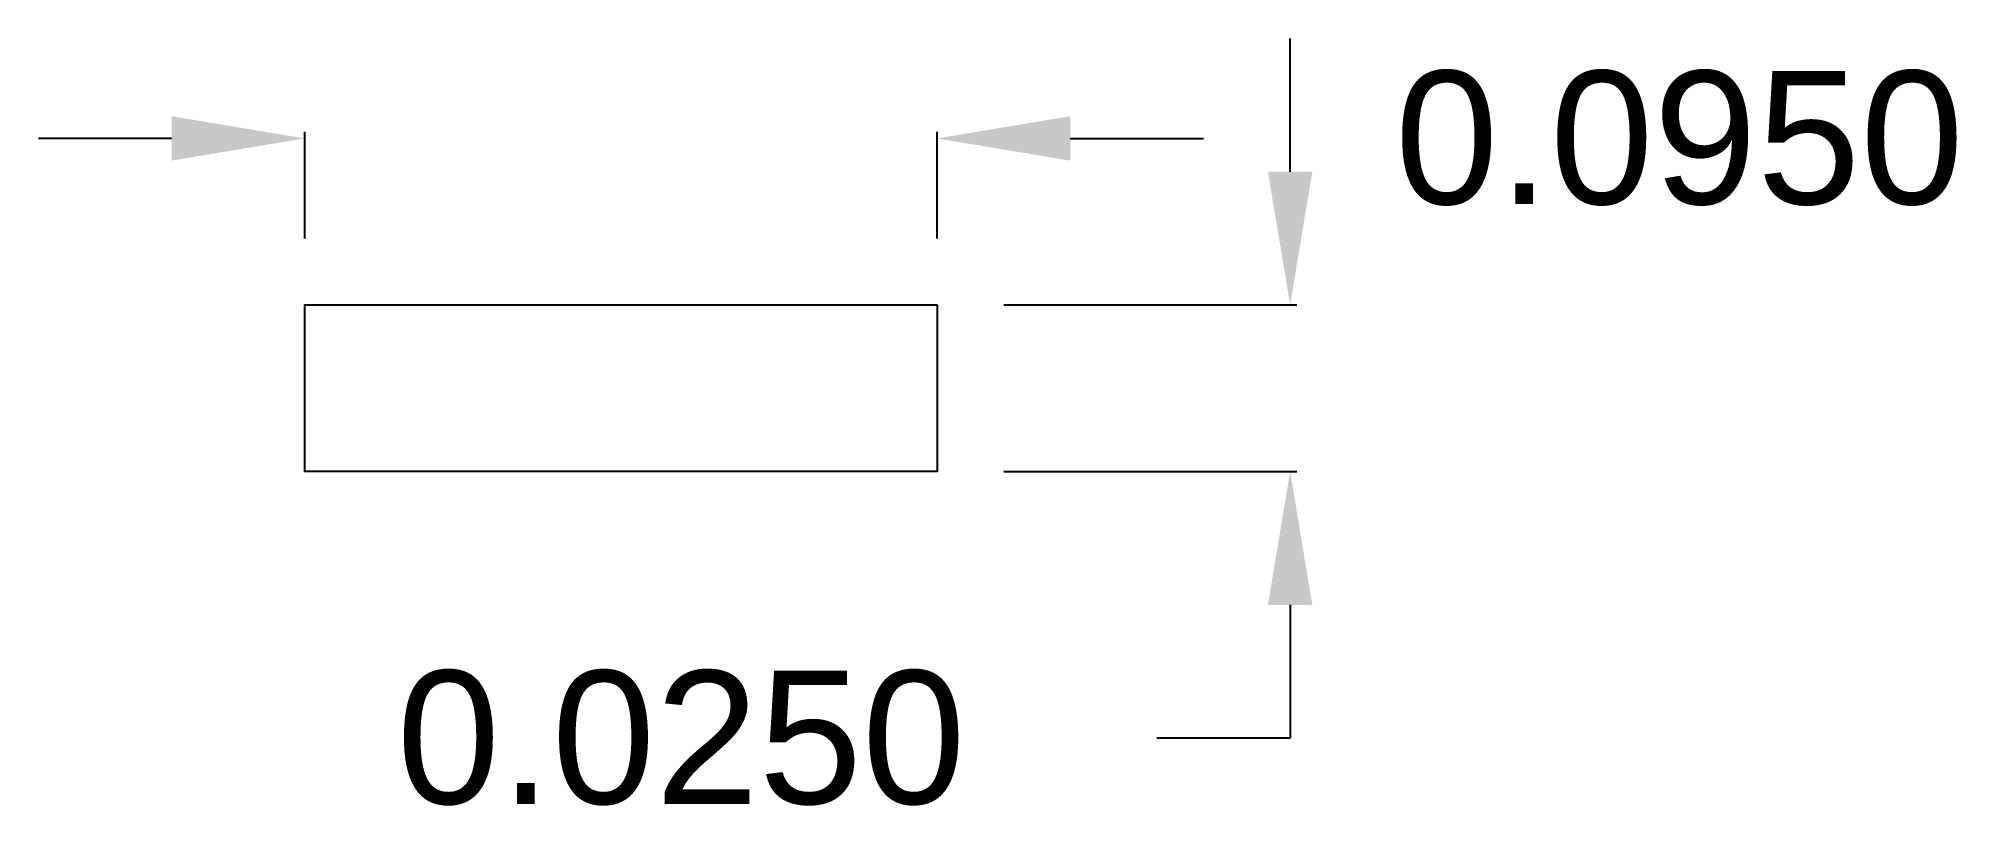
# Model space of a CAD drawing. Header units: metres. Extents: x 19.307 to 19.595, y 9.789 to 9.908.
import ezdxf

# ---------------------------------------------------------------- set-up
doc = ezdxf.new("R2010")
doc.units = ezdxf.units.M
doc.header["$MEASUREMENT"] = 0
doc.layers.add('Bolte', color=4, linetype='Continuous')
doc.layers.add('dim', color=30, linetype='Continuous')
doc.styles.get("Standard").update_dxf_attribs({"font": 'arial.ttf'})
doc.dimstyles.get("Standard").update_dxf_attribs({"dimtxt": 0.02, "dimasz": 0.02, "dimexe": 0.001, "dimexo": 0.01, "dimgap": 0.03, "dimtad": 0, "dimtih": 1, "dimtoh": 1, "dimdec": 4, "dimzin": 0, "dimdsep": 46, "dimtxsty": 'Standard', "dimcen": 0.09, "dimadec": 0, "dimazin": 0, "dimtfac": 1, "dimtdec": 4, "dimtofl": 0, "dimtmove": 0, "dimatfit": 3, "dimfxl": 1, "dimtolj": 1, "dimtzin": 0, "dimarcsym": 0})

# ---------------------------------------------------------------- blocks, each defined once
blk = doc.blocks.new('*D1')
at = {"layer": 'Defpoints', "color": 0, "transparency": 16777216}
for p in [(19.44216, 9.8926), (19.34716, 9.86761), (19.44216, 9.86761)]:
    blk.add_point(p, dxfattribs=at)
at = {"layer": 'dim', "color": 0, "lineweight": -2, "transparency": 16777216}
for p, q in [((19.32716, 9.8926), (19.30716, 9.8926)), ((19.34716, 9.87761), (19.34716, 9.8936)), ((19.44216, 9.87761), (19.44216, 9.8936)), ((19.46216, 9.8926), (19.48216, 9.8926))]:
    blk.add_line(p, q, dxfattribs=at)
at = {"layer": 'dim', "color": 0, "transparency": 16777216}
for points in [[(19.32716, 9.89594), (19.32716, 9.88927), (19.34716, 9.8926)], [(19.46216, 9.89594), (19.46216, 9.88927), (19.44216, 9.8926)]]:
    blk.add_solid(points, dxfattribs=at)
at = {"layer": 'dim', "color": 0, "transparency": 16777216, "insert": (19.55364, 9.8926), "char_height": 0.02, "attachment_point": 5}
blk.add_mtext('\\A1;0.0950', dxfattribs=at)
blk = doc.blocks.new('*D2')
at = {"layer": 'Defpoints', "color": 0, "transparency": 16777216}
for p in [(19.44216, 9.86761), (19.44216, 9.84261), (19.49518, 9.84261)]:
    blk.add_point(p, dxfattribs=at)
at = {"layer": 'dim', "color": 0, "lineweight": -2, "transparency": 16777216}
for p, q in [((19.49518, 9.88761), (19.49518, 9.90761)), ((19.45216, 9.86761), (19.49618, 9.86761)), ((19.45216, 9.84261), (19.49618, 9.84261)), ((19.49518, 9.82261), (19.49518, 9.80261)), ((19.49518, 9.80261), (19.47518, 9.80261))]:
    blk.add_line(p, q, dxfattribs=at)
at = {"layer": 'dim', "color": 0, "transparency": 16777216}
for points in [[(19.49184, 9.88761), (19.49851, 9.88761), (19.49518, 9.86761)], [(19.49184, 9.82261), (19.49851, 9.82261), (19.49518, 9.84261)]]:
    blk.add_solid(points, dxfattribs=at)
at = {"layer": 'dim', "color": 0, "transparency": 16777216, "insert": (19.4037, 9.80261), "char_height": 0.02, "attachment_point": 5}
blk.add_mtext('\\A1;0.0250', dxfattribs=at)

msp = doc.modelspace()

# ---------------------------------------------------------------- linework, layer by layer
at = {"layer": 'Bolte'}
msp.add_lwpolyline([(19.44216, 9.86761), (19.44216, 9.84261), (19.34716, 9.84261), (19.34716, 9.86761)], close=True, dxfattribs=at)

# ---------------------------------------------------------------- dimensions: what is measured, and where the dimension line sits
at = {"layer": 'dim'}
dim = msp.add_linear_dim(base=(19.49518, 9.84261), p1=(19.44216, 9.86761), p2=(19.44216, 9.84261), angle=90, dimstyle='Standard', dxfattribs=at)
dim.commit()
dim.dimension.update_dxf_attribs({"geometry": '*D2', "text_midpoint": (19.4037, 9.80261)})
dim = msp.add_linear_dim(base=(19.44216, 9.8926), p1=(19.34716, 9.86761), p2=(19.44216, 9.86761), dimstyle='Standard', dxfattribs=at)
dim.commit()
dim.dimension.update_dxf_attribs({"geometry": '*D1', "text_midpoint": (19.55364, 9.8926)})

doc.saveas('drawing.dxf')
